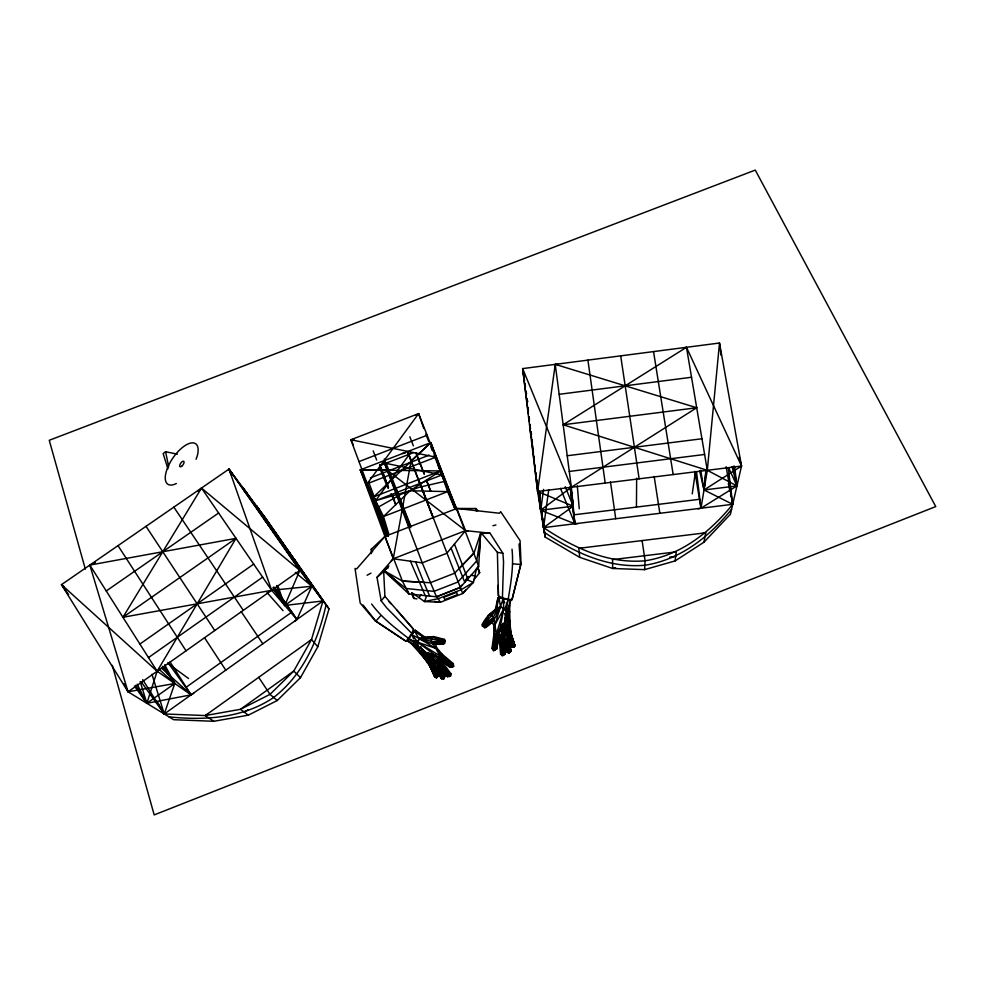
<?xml version="1.0" encoding="UTF-8"?>
<svg xmlns="http://www.w3.org/2000/svg" width="985" height="985" viewBox="0 0 985 985"><rect width="100%" height="100%" fill="white"/><g stroke="black" fill="none" stroke-linecap="round" stroke-linejoin="round"><path stroke-width="1.48" d="M502.793 623.32L503.101 655.419L502.128 655.653L500.602 654.212L498.792 635.226L497.462 634.931M636.445 507.09L636.655 478.193M503.877 640.41L506.832 651.959L509.159 652.957C506.61 635.325 506.672 617.373 510.747 599.951L502.424 597.944L503.557 562.029L502.892 553.274L490.087 533.23L465.511 530.607L393.237 558.79L391.156 561.031M480.643 533.008L479.166 555.626M488.277 615.206L491.54 615.379L493.497 617.41L493.965 619.848L494.753 625.106L494.433 650.371L493.46 650.617L491.971 648.376L493.904 634.168L493.781 625.364L491.687 621.51L484.719 627.74L482.318 625.943L482.305 624.355C486.134 616.351 492.771 610.528 500.515 606.588L502.682 607.93M503.076 601.613L503.175 598.732L497.979 597.673L495.32 609.469M644.596 569.638L675.131 560.908L703.967 542.206L730.427 514.244L741.52 466.04L719.506 343.014L522.653 368.599L537.613 491.49L545.111 537.022L579.673 557.35L612.682 568.48L644.596 569.638L645.101 560.785L642.109 540.58M502.054 624.699L501.451 634.783L503.064 653.732L500.602 654.212M507.57 636.359L511.806 647.157L514.17 647.207L510.489 632.099L508.851 613.963L509.356 605.393M416.827 647.268L428.327 664.099L434.607 663.09L439.606 658.497L450.958 673.765L450.834 675.858L447.325 676.572C428.056 646.48 392.51 632.333 371.64 604.064M383.953 570.968L408.935 593.943L436.49 596.799L460.217 587.503L478.636 566.695L480.052 542.784M512.003 549.187C515.746 584.142 499.37 618.58 505.157 653.794L503.101 655.419L501.587 653.978L499.764 634.968L505.564 635.177L510.981 631.594L508.112 611.414M480.988 533.119L476.703 560.884L478.636 566.695M439.421 665.774L444.986 676.313L443.94 678.64L441.489 678.628L431.959 663.545L420.94 651.393L412.198 643.562M504.64 613.495L514.847 645.409L514.17 647.207L514.847 645.409L514.17 647.207L511.806 647.157M538.943 491.306L543.572 527.628C573.627 547.746 608.016 564.073 645.101 560.785C681.115 555.22 710.308 531.9 732.717 504.308L704.016 489.976L705.937 470.128M698.033 508.814L700.975 508.223L707.292 470.313L719.506 343.014L720.995 355.203M508.445 611.402L507.866 633.687L510.944 651.27L509.159 652.957L507.804 651.725L503.741 635.83L505.564 635.177L505.219 618.137L510.747 599.951L509.688 599.68M508.752 608.471L509.06 605.541M734.539 466.176L736.952 485.9L704.016 489.976L706.097 470.288M418.317 641.05L419.044 638.563L432.908 637.061L443.299 639.807L444.346 640.989L443.816 643.931C432.193 645.963 421.617 639.93 411.804 634.574L415.104 630.178L424.929 637.098L433.819 636.581L444.21 639.327L445.257 640.509L444.727 643.451L432.71 643.907L431.393 641.801L431.467 638.97L433.819 636.581M497.634 641.703L496.834 648.709L494.433 650.371L492.943 648.142L494.876 633.909L501.451 634.783L498.435 634.685L497.991 637.578M497.954 638.896L498.435 634.685M503.163 634.919L505.157 653.794L503.101 655.419L504.542 653.658L503.163 634.919L505.219 618.137L507.817 617.263L508.851 613.963M675.131 560.908L676.276 551.871L612.522 559.615L612.682 568.48L615.539 567.729M577.949 523.626L574.883 523.774L540.703 510.23L543.56 489.397M728.235 467.69L732.717 504.308L543.572 527.628L548.707 489.767M371.296 553.619L371.222 549.273L384.95 536.419L456.781 508.469L499.457 513.247L500.688 511.683L520.055 540.593L521.04 563.531L511.991 599.73L503.175 598.732L503.815 608.631L496.612 633.712L494.532 648.007L491.971 648.376M692.246 493.854L695.459 471.618M504.702 602.98L503.175 598.732C499.518 609.395 495.714 621.079 485.691 627.482L483.29 625.684L483.278 624.096L489.237 614.935L496.28 609.21L497.979 597.673L504.32 598.683M496.871 644.793L497.314 641.912M703.967 542.206L705.716 532.799L578.835 548.313L579.673 557.35M500.195 628.664L496.834 648.709L494.433 650.371L496.144 648.253L503.815 608.631L500.515 606.588L499.001 597.944L496.28 609.21M479.166 555.515L479.215 548.288M476.531 568.443L473.428 582.406L462.716 593.524L440.369 602.278L424.486 601.564L412.85 593.339M499.432 629.415L494.532 648.007L496.834 648.709L498.373 633.86L505.293 620.821M521.04 563.531L511.991 599.73M317.81 646.763L329.015 608.878L263.574 515.401L228.988 469.094L61.476 584.647L128.05 691.802L173.655 719.703L213.844 721.291L248.306 715.172L277.241 700.52L300.487 677.668L317.81 646.763L311.506 639.548L322.994 600.948L263.574 515.401M326.035 604.95C318.241 640.25 302.961 674.885 273.67 697.479C242.876 718.287 204.929 720.589 169.001 716.871M428.623 652.464L447.325 676.572L449.923 676.363L437.303 660.012L438.879 657.254L442.413 654.409L453.272 663.607L453.691 666.266L449.923 667.177L433.72 654.36M193.713 693.28L191.115 694.844L146.851 703.302L157.132 671.241L236.006 538.352L89.832 565.082L128.05 691.802L174.776 683.491L164.717 664.764M384.113 570.746L402.409 581.076L430.236 582.738L454.602 573.221L474.007 553.102L480.631 533.094M504.862 609.186L508.051 599.569M213.844 721.291L205.274 715.566L311.506 639.548L293.776 671.044L270.013 694.363L240.463 709.311L205.274 715.566L164.261 713.965L174.776 683.491L164.236 666.968M435.912 662.043L436.724 661.858L444.087 676.818L443.94 678.64C433.917 663.976 421.9 650.654 407.125 640.619L411.841 633.466L413.441 629.144L396.807 610.06M196.052 459.269L197.123 456.4A24.563 10.626 -55.5 0 0 187.298 444.297A24.563 10.626 -55.5 0 0 166.194 471.803A24.563 10.626 -55.5 0 0 176.34 483.5M426.616 596.085L424.486 601.564L438.423 598.609L461.177 589.707L473.428 582.406L466.164 579.451L464.809 582.357L451.056 548.128M294.613 621.449L296.928 619.503L311.851 586.247L256.42 505.834L322.994 600.948L284.763 605.455L299.834 570.401L243.209 488.129L244.231 491.01M468.86 576.459L467.752 578.983L454.442 544.028M507.361 616.918L508.74 614.308L507.731 611.476M141.126 681.78L164.261 713.965L322.994 600.948L243.209 488.129L311.851 586.247L271.663 590.31L122.928 617.287L201.494 488.055L299.834 570.401L329.015 608.878L256.42 505.834M434.57 666.636L438.214 676.141L436.503 677.803L434.779 676.929L420.681 646.468M410.745 452.472L375.605 500.688L368.562 481.714M456.498 509.651L418.6 413.601L367.183 483.733L435.789 457.151L350.869 439.753L386.613 536.099M418.982 597.673L421.161 594.755M424.929 637.098L424.018 637.566L415.104 630.178L406.054 641.297L375.063 620.673L360.19 603.066L355.031 568.443L356.681 568.887L384.963 536.456L402.409 581.076L408.935 593.943L407.925 591.222M461.903 585.09L460.192 587.356L436.49 596.799L422.22 562.854L383.608 460.845L410.08 527.443M466.164 579.451L467.887 577.161M413.441 632.284L408.775 638.514L417.603 643.439M465.536 590.064L462.716 593.524L407.519 451.598L433.338 518.27M473.994 579.697L479.621 572.777L477.676 566.954M411.841 633.466L386.637 607.77L381.195 600.85L384.901 596.331L383.682 571.583L388.89 566.006M508.174 653.19L510.944 651.27L507.275 634.291L505.219 618.137M381.195 600.85L376.996 577.358L393.237 558.79L411.102 460.845L430.777 442.597L476.703 560.884L458.025 581.963L433.979 591.369L406.054 588.501L388.546 574.821L384.495 570.524M380.604 615.834L375.876 621.141L363.009 604.975M731.559 509.331C709.385 536.653 680.5 559.751 644.855 565.255C608.127 568.505 574.095 552.314 544.348 532.368M459.096 568.554L474.007 553.102M198.317 491.256L201.494 488.055L271.663 590.31L296.928 619.503L275.074 587.725M385.898 536.726L377.748 512.188L373.709 496.871L430.777 442.597L456.19 509.491M502.128 655.653L504.554 654.052M493.965 619.848L484.719 627.74M376.996 577.358L383.682 571.583M309.179 641.506L311.506 639.548M177.386 454.159L165.591 451.721L163.141 453.592L167.942 468.934M416.212 415.399L418.6 413.601L423.796 428.537M570.611 486.541L573.184 506.204L540.703 510.23L538.118 489.052L540.703 510.23L571.362 487.279L696.703 407.753L555.244 364.364L537.613 491.49L573.184 506.204L570.709 486.627M539.152 491.54L543.572 527.628L573.184 506.204L570.537 486.849M244.428 712.266L248.035 709.68M186.214 687.185L291.843 612.104M134.428 686.053L146.851 703.302L174.776 683.491L162.414 666.279M273.547 589.116L284.763 605.455L311.851 586.247L228.988 469.094L271.663 590.31M493.46 650.617L496.194 649.127M148.476 657.586L262.638 577.161M139.895 644.042L253.687 564.122M122.928 617.287L236.006 538.352M106.245 590.975L218.608 513M699.633 470.731L704.016 489.976L741.52 466.04L739.242 457.212M694.868 471.372L700.975 508.223L736.952 485.9L707.292 470.313L563.161 424.769L686.471 347.311L741.52 466.04L537.613 491.49L531.691 439.556L532.392 443.915M205.274 715.566L207.872 713.977M436.724 661.858L434.607 663.09L423.39 650.285L407.125 640.619M378.696 506.906L401.314 494.138L418.736 487.378L444.161 481.493M444.986 676.313L441.489 678.628L432.76 663.607L423.39 650.285L420.94 651.393L411.89 643.648M450.958 673.765L447.325 676.572L440.258 666.771M436.047 676.042L434.779 676.929L436.503 677.803L438.214 676.141M453.272 663.607L449.923 667.177L452.792 666.771L452.374 664.112L441.502 654.902L432.71 643.907M367.085 575.252L370.939 573.122M445.257 640.509L442.733 643.87L434.656 644.03L435.567 643.55L436.638 647.81L435.727 648.302L417.948 642.343L411.804 634.574L413.577 638.736M444.21 639.327L442.376 640.939L442.733 643.87L419.044 638.563L414.426 631.114L424.018 637.566M95.36 562.534L89.832 565.082L157.132 671.241L191.115 694.844L170.06 661.932M385.517 568.948L388.225 567.889M370.397 477.897L429.189 455.132M388.41 536.419L373.709 496.871L440.541 470.953L456.708 509.171M433.991 454.848L441.908 474.955L375.605 500.688L410.031 490.764L440.541 470.953L455.76 509.577M353.393 444.949L350.869 439.753L418.6 413.601M358.971 461.596L427.133 435.235M379.52 465.745L413.54 452.571M509.036 632.85L513.751 646.505L514.601 645.877L510.489 632.099L507.817 617.263L509.036 632.85L507.484 633.404L513.751 646.505L512.779 646.923L508.014 634.759M683.553 348.21L686.471 347.311L707.292 470.313M491.687 621.51L492.66 621.252L486.418 626.706L482.318 625.943M482.305 624.355L484.706 624.318L486.418 626.706L500.515 606.588L489.237 614.935L483.29 625.684L485.999 625.389L493.497 617.41L484.706 624.318L491.54 615.379L500.515 606.588L494.753 625.106L496.612 633.712M493.781 625.364L494.753 625.106L503.815 608.631L508.74 614.308M493.904 634.168L494.876 633.909M498.792 635.226L499.764 634.968L503.064 653.732L505.157 653.794L503.852 641.74M492.943 525.719L495.935 524.993M513.357 645.594L514.342 645.36M506.832 651.959L510.944 651.27L508.642 641.038M438.633 658.054L439.458 657.869L437.303 660.012L431.122 653.991M702.748 533.377L705.716 532.799M559.16 394.308L691.544 377.267M453.691 666.266L450.699 667.042L448.458 665.207M563.161 424.769L696.703 407.753M567.225 455.747L701.96 438.756M569.281 471.446L704.62 454.467M573.713 514.847L699.498 499.296M669.677 557.165L675.698 556.439M402.052 453.494L404.995 453.186M350.869 439.753L353.898 439.458M578.835 548.313L581.839 548.165M490.087 533.23L481.628 533.377L497.388 552.363L498.435 595.814L502.424 597.944M477.947 510.624L475.878 508.519L456.781 508.469L465.511 530.607L446.833 553.25L422.22 562.854L393.237 558.79L360.301 469.87L430.777 442.597L447.646 491.613L454.836 508.58L440.541 470.953L360.301 469.87L387.277 536.308M558.286 364.524L555.244 364.364L571.362 487.279L574.883 523.774L560.453 488.326M402.409 581.076L423.796 582.357L429.657 596.11M468.355 530.804L465.511 530.607L387.13 470.128L360.301 469.87L383.485 516.546L388.866 534.252L373.709 496.871M513.37 563.876L520.523 564.504L519.058 543.979M470.793 575.338L474.893 575.782M413.823 640.447L416.827 640.853M416.914 598.88L413.983 598.461L411.595 593.893M434.508 601.429L440.369 602.278L436.823 596.491M497.388 552.363L502.892 553.274M500.688 598.067L505.108 598.966M385.246 463.221L441.908 474.955M422.417 651.319L438.879 657.254L452.792 666.771L450.083 666.377L417.948 642.343L419.044 638.563L432.908 637.061L444.346 640.989L442.142 642.626L431.393 641.801L442.376 640.939L431.467 638.97L419.044 638.563L435.727 648.302L440.073 655.948L451.105 665.109L441.502 654.902M440.073 655.948L417.948 642.343L418.305 649.841L417.123 647.059M375.063 620.673L406.054 641.297M435.136 654.68L449.923 667.177L442.597 660.664M167.721 663.324L188.541 678.493M68.618 594.558L61.476 584.647L63.914 586.42M248.306 715.172L240.463 709.311L293.776 671.044L300.487 677.668M442.831 660.627L446.205 663.373M295.389 572.433L311.851 586.247M277.241 700.52L270.013 694.363L258.71 677.335M399.171 584.13L390.959 576.028M423.39 650.285L436.158 661.28L448.791 675.107L438.694 658.99L450.059 674.269L449.923 676.363L447.67 676.067L436.158 661.28M161.528 668.138L191.115 694.844L168.078 662.72M159.114 669.332L174.776 683.491M61.476 584.647L157.132 671.241M411.804 634.574L413.823 636.642M389.026 601.724L390.971 603.805M408.75 640.656L426.961 661.329M384.901 596.331L413.441 629.144M267.009 592.49L283.052 610.675M436.638 647.81L442.413 654.409M444.223 671.511L447.978 676.338M417.985 649.657L429.004 664.149L436.503 677.803L429.558 664.9L434.779 676.929L429.004 664.149L420.94 651.393L430.568 663.718L436.306 677.003L437.303 676.646L432.095 663.065L436.306 677.003L435.259 677.126L429.004 664.149M263.832 518.923L295.808 561.45M273.83 586.937L296.928 619.503M173.84 507.14L243.295 610.355M241.214 611.648L262.81 643.796M146.014 526.335L214.767 630.523M272.968 587.503L284.763 605.455L277.721 585.57M204.449 637.627L225.774 670.169M118.003 545.653L186.042 650.814M142.702 679.625L164.261 713.965L151.973 674.306M135.622 685.338L146.851 703.302L140.202 681.583M432.76 663.607L441.859 678.283L443.94 678.64L441.489 678.628L433.4 664.272L435.789 668.101M437.352 670.674L438.916 673.247M157.526 702.096L164.261 713.965M371.222 549.273L372.675 551.859M137.161 684.243L146.851 703.302M123.975 683.639L128.05 691.802L299.834 570.401L228.988 469.094L231.315 474.782M728.629 467.776L736.952 485.9L733.468 466.2M384.236 459.022L385.32 461.473M385.751 462.433L397.546 492.168M425.224 595.63L410.437 561.204M528.428 413.897L522.653 368.599L571.362 487.279M565.218 486.701L573.184 506.204M276.637 585.57L284.763 605.455M391.02 493.694L395.736 504.689L392.535 494.975M409.329 527.615L395.822 488.301L410.696 525.756M415.67 561.942L423.796 582.357M425.779 434.04L428.61 441.194M430.753 446.661L432.366 450.748M477.491 567.348L479.621 572.777L477.479 567.2M388.546 487.513L380.899 467.518M408.455 453.642L411.767 462.076M426.911 481.628L430.667 491.121L426.419 479.966M411.804 592.884L413.983 598.461L411.939 592.97M409.858 436.798L413.392 445.885M416.076 453.297L424.289 474.204L416.347 453.519M433.068 517.051L418.49 479.51L424.079 494.199M419.278 461.953L420.287 464.588M438.325 465.843L443.238 478.796M395.822 488.301L410.757 527.714M389.875 474.93L409.649 527.123M503.741 635.83L509.122 651.467L505.564 635.177M510.698 632.998L514.847 645.409L510.489 632.099M508.789 609.112L509.725 612.03L510.156 628.615M85.338 569.121L49.25 440.295L755.261 170.085L935.75 506.573L154.189 814.915L112.302 665.367M732.114 466.681L736.952 485.9M475.878 508.519L476.531 511.412M728.321 483.623L729.885 491.01M730.513 493.965L731.141 496.92M732.089 501.353L732.717 504.308L726.142 466.668M165.591 451.721L168.669 466.656M509.836 648.499L510.402 651.467L509.159 652.957L510.415 651.282L507.275 634.291M700.729 470.288L704.016 489.976M530.004 428.992L531.457 438.042L530.73 432.009M653.535 351.596L673.174 474.573M522.653 368.599L524.537 380.653M525.005 383.658L525.473 386.674M654.163 476.444L659.851 513.296M620.685 355.868L639.142 478.821M610.491 481.899L615.723 518.738M587.91 360.116L605.196 483.056M570.069 486.947L574.883 523.774L570.278 487.403M526.175 391.193L526.519 394.209M527.147 398.777L527.529 401.818M528.81 416.914L529.388 421.445M529.77 424.461L530.349 428.992M531.691 439.556L533.414 453.088M533.796 456.092L534.375 460.611M534.953 465.117L535.335 468.121M535.914 472.64L536.296 475.644M536.862 480.163L537.256 483.167M539.497 492.18L539.866 495.172M541.368 507.127L541.738 510.119M542.87 519.083L543.24 522.075M543.609 525.067L545.111 537.022L543.634 524.882M696.481 471.643L700.975 508.223M527.098 398.691L527.467 401.695L527.037 398.74M531.124 431.713L531.494 434.717M532.035 439.224L532.405 442.228M537.01 479.978L537.379 483.007M539.411 492.549L539.768 495.603M541.036 506.278L543.572 527.628M538.475 490.85L540.703 510.23M528.071 407.815L528.416 410.831M529.105 416.877L529.45 419.906M529.967 424.437L530.484 428.98M530.829 431.996L531.346 436.527M577.308 485.864L579.242 508.752M503.877 644.892L504.221 649.472M498.176 585.299L498.435 595.814M509.701 605.172L509.725 612.03M379.717 464.538A25.869 0.616 68.8 0 1 388.299 488.277A25.869 0.616 68.8 0 1 379.631 467.74M376.664 460.057A25.869 0.616 68.8 0 1 373.204 450.871M410.031 490.764L383.485 516.546L447.646 491.613L410.031 490.764M436.417 662.314L434.607 663.09L442.93 677.532L436.417 662.314M456.523 592.317L443.718 597.341L444.851 599.606L457.52 594.644L456.523 592.317M380.173 467.407L379.644 466.213L380.185 467.395M416.224 453.445L415.965 452.804L416.236 453.457M181.683 466.274A3.275 1.416 -55.5 0 0 183.85 461.423A3.275 1.416 -55.5 0 0 180.07 464.317A3.275 1.416 -55.5 0 0 181.683 466.274"/></g></svg>
